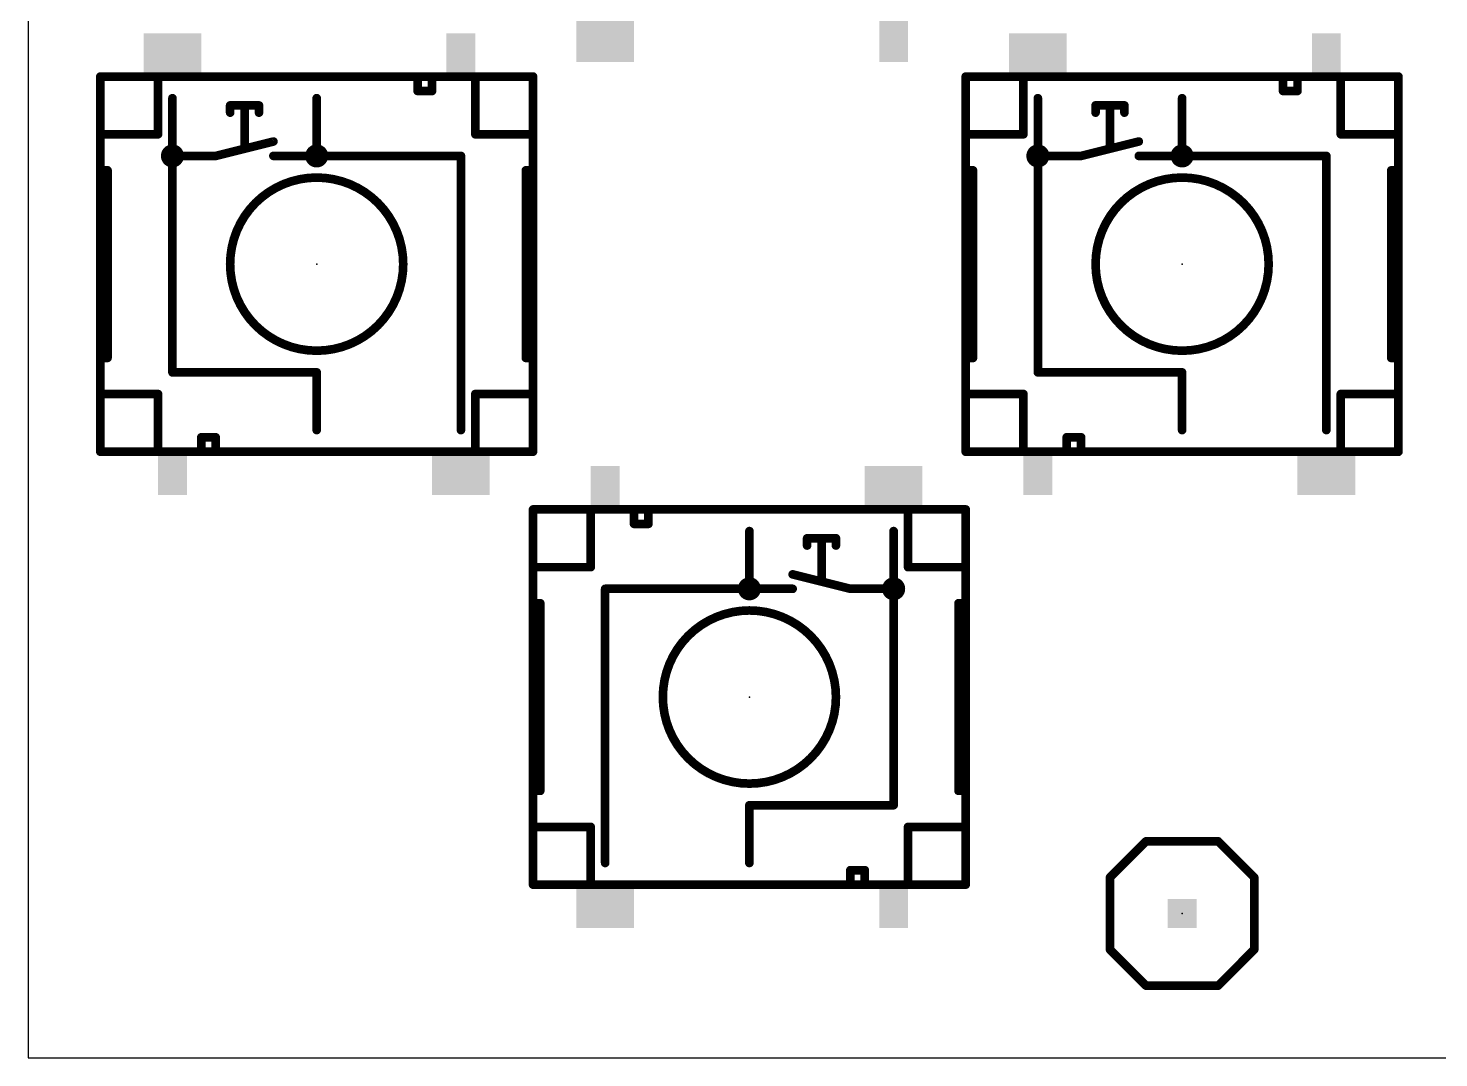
# Model space of a CAD drawing. Extents: x 0 to 73.3, y 0 to 45.7.
# Drawn here: x 0 to 24.84, y 0 to 18.12 of the extents above; entities that cross this region are included whole.
import ezdxf

# ---------------------------------------------------------------- set-up
doc = ezdxf.new("R2010")
doc.units = 0
for name, color, linetype in [('20', 7, 'CONTINUOUS'), ('21', 253, 'CONTINUOUS'), ('22', 253, 'CONTINUOUS'), ('23', 7, 'CONTINUOUS'), ('24', 7, 'CONTINUOUS'), ('51', 253, 'CONTINUOUS'), ('52', 253, 'CONTINUOUS')]:
    doc.layers.add(name, color=color, linetype=linetype)

# ---------------------------------------------------------------- blocks, each defined once
blk = doc.blocks.new('RECT')
blk.add_solid([(-0.5, -0.5), (0.5, -0.5), (-0.5, 0.5), (0.5, 0.5)])

msp = doc.modelspace()

# ---------------------------------------------------------------- linework, layer by layer
at = {"layer": '20'}
for p, q in [((0, 45.71), (0, 0)), ((0, 0), (73.33, 0))]:
    msp.add_line(p, q, dxfattribs=at)
at = {"layer": '21', "const_width": 0.1524}
for points in [[(8.89, 9.652), (8.89, 8.636)], [(9.398, 9.652), (8.89, 9.652)], [(11.938, 9.652), (10.922, 9.652)], [(13.462, 9.652), (14.478, 9.652)], [(16.002, 9.652), (16.51, 9.652)], [(16.51, 8.636), (16.51, 9.652)], [(9.906, 9.271), (9.906, 8.636)], [(15.494, 9.271), (15.494, 8.636)], [(8.89, 8.636), (9.906, 8.636)], [(8.89, 8.636), (8.89, 8.001)], [(15.494, 8.636), (16.51, 8.636)], [(16.51, 8.001), (16.51, 8.636)], [(8.89, 8.001), (9.017, 8.001)], [(8.89, 8.001), (8.89, 4.699)], [(9.017, 4.699), (9.017, 8.001)], [(16.51, 8.001), (16.383, 8.001)], [(16.383, 4.699), (16.383, 8.001)], [(16.51, 4.699), (16.51, 8.001)], [(9.017, 4.699), (8.89, 4.699)], [(8.89, 4.699), (8.89, 4.064)], [(16.383, 4.699), (16.51, 4.699)], [(16.51, 4.064), (16.51, 4.699)], [(8.89, 4.064), (9.906, 4.064)], [(8.89, 4.064), (8.89, 3.048)], [(9.906, 3.429), (9.906, 4.064)], [(16.51, 4.064), (15.494, 4.064)], [(15.494, 3.429), (15.494, 4.064)], [(16.51, 3.048), (16.51, 4.064)], [(19.685, 3.81), (19.05, 3.175)], [(19.685, 3.81), (20.955, 3.81)], [(20.955, 3.81), (21.59, 3.175)], [(19.05, 3.175), (19.05, 1.905)], [(21.59, 3.175), (21.59, 1.905)], [(9.398, 3.048), (8.89, 3.048)], [(10.922, 3.048), (11.938, 3.048)], [(13.462, 3.048), (14.478, 3.048)], [(16.002, 3.048), (16.51, 3.048)], [(19.05, 1.905), (19.685, 1.27)], [(21.59, 1.905), (20.955, 1.27)], [(20.955, 1.27), (19.685, 1.27)]]:
    msp.add_lwpolyline(points, dxfattribs=at)
at = {"layer": '21'}
for points, const_width in [([(8.9281, 9.652, 1), (8.8519, 9.652)], 0.0762), ([(8.89, 9.6901, 1), (8.89, 9.6139)], 0.0762), ([(9.398, 9.6139, 1), (9.398, 9.6901)], 0.0762), ([(10.922, 9.6901, 1), (10.922, 9.6139)], 0.0762), ([(11.938, 9.6139, 1), (11.938, 9.6901)], 0.0762), ([(13.462, 9.6901, 1), (13.462, 9.6139)], 0.0762), ([(14.478, 9.6139, 1), (14.478, 9.6901)], 0.0762), ([(16.002, 9.6901, 1), (16.002, 9.6139)], 0.0762), ([(16.5481, 9.652, 1), (16.4719, 9.652)], 0.0762), ([(16.51, 9.6139, 1), (16.51, 9.6901)], 0.0762), ([(9.9441, 9.271, 1), (9.8679, 9.271)], 0.0762), ([(15.5321, 9.271, 1), (15.4559, 9.271)], 0.0762), ([(8.89, 8.6741, 1), (8.89, 8.5979)], 0.0762), ([(8.9281, 8.636, 1), (8.8519, 8.636)], 0.0762), ([(9.906, 8.5979, 1), (9.906, 8.6741)], 0.0762), ([(15.494, 8.6741, 1), (15.494, 8.5979)], 0.0762), ([(16.5481, 8.636, 1), (16.4719, 8.636)], 0.0762), ([(16.51, 8.5979, 1), (16.51, 8.6741)], 0.0762), ([(8.8519, 8.636, 1), (8.9281, 8.636)], 0.0762), ([(9.8679, 8.636, 1), (9.9441, 8.636)], 0.0762), ([(15.4559, 8.636, 1), (15.5321, 8.636)], 0.0762), ([(16.4719, 8.636, 1), (16.5481, 8.636)], 0.0762), ([(8.89, 8.0391, 1), (8.89, 7.9629)], 0.0762), ([(8.9281, 8.001, 1), (8.8519, 8.001)], 0.0762), ([(8.8519, 8.001, 1), (8.9281, 8.001)], 0.0762), ([(9.0551, 8.001, 1), (8.9789, 8.001)], 0.0762), ([(9.017, 7.9629, 1), (9.017, 8.0391)], 0.0762), ([(12.7, 4.826, 1), (12.7, 7.874, 1), (12.7, 4.826)], 0.1524), ([(16.383, 8.0391, 1), (16.383, 7.9629)], 0.0762), ([(16.4211, 8.001, 1), (16.3449, 8.001)], 0.0762), ([(16.5481, 8.001, 1), (16.4719, 8.001)], 0.0762), ([(16.4719, 8.001, 1), (16.5481, 8.001)], 0.0762), ([(16.51, 7.9629, 1), (16.51, 8.0391)], 0.0762), ([(8.89, 4.7371, 1), (8.89, 4.6609)], 0.0762), ([(8.9281, 4.699, 1), (8.8519, 4.699)], 0.0762), ([(8.8519, 4.699, 1), (8.9281, 4.699)], 0.0762), ([(8.9789, 4.699, 1), (9.0551, 4.699)], 0.0762), ([(9.017, 4.6609, 1), (9.017, 4.7371)], 0.0762), ([(16.383, 4.7371, 1), (16.383, 4.6609)], 0.0762), ([(16.3449, 4.699, 1), (16.4211, 4.699)], 0.0762), ([(16.5481, 4.699, 1), (16.4719, 4.699)], 0.0762), ([(16.4719, 4.699, 1), (16.5481, 4.699)], 0.0762), ([(16.51, 4.6609, 1), (16.51, 4.7371)], 0.0762), ([(8.89, 4.1021, 1), (8.89, 4.0259)], 0.0762), ([(8.9281, 4.064, 1), (8.8519, 4.064)], 0.0762), ([(8.8519, 4.064, 1), (8.9281, 4.064)], 0.0762), ([(9.9441, 4.064, 1), (9.8679, 4.064)], 0.0762), ([(9.906, 4.0259, 1), (9.906, 4.1021)], 0.0762), ([(15.494, 4.1021, 1), (15.494, 4.0259)], 0.0762), ([(15.5321, 4.064, 1), (15.4559, 4.064)], 0.0762), ([(16.5481, 4.064, 1), (16.4719, 4.064)], 0.0762), ([(16.4719, 4.064, 1), (16.5481, 4.064)], 0.0762), ([(16.51, 4.0259, 1), (16.51, 4.1021)], 0.0762), ([(19.685, 3.8481, 1), (19.685, 3.7719)], 0.0762), ([(19.7119, 3.7831, 1), (19.6581, 3.8369)], 0.0762), ([(20.9819, 3.8369, 1), (20.9281, 3.7831)], 0.0762), ([(20.955, 3.7719, 1), (20.955, 3.8481)], 0.0762), ([(9.8679, 3.429, 1), (9.9441, 3.429)], 0.0762), ([(15.4559, 3.429, 1), (15.5321, 3.429)], 0.0762), ([(19.0881, 3.175, 1), (19.0119, 3.175)], 0.0762), ([(19.0231, 3.2019, 1), (19.0769, 3.1481)], 0.0762), ([(21.6281, 3.175, 1), (21.5519, 3.175)], 0.0762), ([(21.5631, 3.1481, 1), (21.6169, 3.2019)], 0.0762), ([(8.89, 3.0861, 1), (8.89, 3.0099)], 0.0762), ([(8.8519, 3.048, 1), (8.9281, 3.048)], 0.0762), ([(9.398, 3.0099, 1), (9.398, 3.0861)], 0.0762), ([(10.922, 3.0861, 1), (10.922, 3.0099)], 0.0762), ([(11.938, 3.0099, 1), (11.938, 3.0861)], 0.0762), ([(13.462, 3.0861, 1), (13.462, 3.0099)], 0.0762), ([(14.478, 3.0099, 1), (14.478, 3.0861)], 0.0762), ([(16.002, 3.0861, 1), (16.002, 3.0099)], 0.0762), ([(16.4719, 3.048, 1), (16.5481, 3.048)], 0.0762), ([(16.51, 3.0099, 1), (16.51, 3.0861)], 0.0762), ([(19.0119, 1.905, 1), (19.0881, 1.905)], 0.0762), ([(19.0769, 1.9319, 1), (19.0231, 1.8781)], 0.0762), ([(21.5519, 1.905, 1), (21.6281, 1.905)], 0.0762), ([(21.6169, 1.8781, 1), (21.5631, 1.9319)], 0.0762), ([(19.685, 1.3081, 1), (19.685, 1.2319)], 0.0762), ([(19.6581, 1.2431, 1), (19.7119, 1.2969)], 0.0762), ([(20.9281, 1.2969, 1), (20.9819, 1.2431)], 0.0762), ([(20.955, 1.2319, 1), (20.955, 1.3081)], 0.0762)]:
    msp.add_lwpolyline(points, format="xyb", dxfattribs=dict(at, const_width=const_width))
at = {"layer": '22', "const_width": 0.1524}
for points in [[(1.27, 16.256), (1.27, 17.272)], [(1.778, 17.272), (1.27, 17.272)], [(4.318, 17.272), (3.302, 17.272)], [(5.842, 17.272), (6.858, 17.272)], [(8.382, 17.272), (8.89, 17.272)], [(8.89, 17.272), (8.89, 16.256)], [(16.51, 16.256), (16.51, 17.272)], [(17.018, 17.272), (16.51, 17.272)], [(19.558, 17.272), (18.542, 17.272)], [(21.082, 17.272), (22.098, 17.272)], [(23.622, 17.272), (24.13, 17.272)], [(24.13, 17.272), (24.13, 16.256)], [(2.286, 16.891), (2.286, 16.256)], [(7.874, 16.891), (7.874, 16.256)], [(17.526, 16.891), (17.526, 16.256)], [(23.114, 16.891), (23.114, 16.256)], [(2.286, 16.256), (1.27, 16.256)], [(1.27, 15.621), (1.27, 16.256)], [(8.89, 16.256), (7.874, 16.256)], [(8.89, 16.256), (8.89, 15.621)], [(17.526, 16.256), (16.51, 16.256)], [(16.51, 15.621), (16.51, 16.256)], [(24.13, 16.256), (23.114, 16.256)], [(24.13, 16.256), (24.13, 15.621)], [(1.27, 15.621), (1.397, 15.621)], [(1.27, 12.319), (1.27, 15.621)], [(1.397, 12.319), (1.397, 15.621)], [(8.89, 15.621), (8.763, 15.621)], [(8.763, 12.319), (8.763, 15.621)], [(8.89, 15.621), (8.89, 12.319)], [(16.51, 15.621), (16.637, 15.621)], [(16.51, 12.319), (16.51, 15.621)], [(16.637, 12.319), (16.637, 15.621)], [(24.13, 15.621), (24.003, 15.621)], [(24.003, 12.319), (24.003, 15.621)], [(24.13, 15.621), (24.13, 12.319)], [(1.27, 11.684), (1.27, 12.319)], [(1.397, 12.319), (1.27, 12.319)], [(8.763, 12.319), (8.89, 12.319)], [(8.89, 12.319), (8.89, 11.684)], [(16.51, 11.684), (16.51, 12.319)], [(16.637, 12.319), (16.51, 12.319)], [(24.003, 12.319), (24.13, 12.319)], [(24.13, 12.319), (24.13, 11.684)], [(1.27, 10.668), (1.27, 11.684)], [(1.27, 11.684), (2.286, 11.684)], [(2.286, 11.049), (2.286, 11.684)], [(8.89, 11.684), (7.874, 11.684)], [(7.874, 11.049), (7.874, 11.684)], [(8.89, 11.684), (8.89, 10.668)], [(16.51, 10.668), (16.51, 11.684)], [(16.51, 11.684), (17.526, 11.684)], [(17.526, 11.049), (17.526, 11.684)], [(24.13, 11.684), (23.114, 11.684)], [(23.114, 11.049), (23.114, 11.684)], [(24.13, 11.684), (24.13, 10.668)], [(1.778, 10.668), (1.27, 10.668)], [(4.318, 10.668), (3.302, 10.668)], [(6.858, 10.668), (5.842, 10.668)], [(8.382, 10.668), (8.89, 10.668)], [(17.018, 10.668), (16.51, 10.668)], [(19.558, 10.668), (18.542, 10.668)], [(22.098, 10.668), (21.082, 10.668)], [(23.622, 10.668), (24.13, 10.668)]]:
    msp.add_lwpolyline(points, dxfattribs=at)
at = {"layer": '22'}
for points, const_width in [([(1.3081, 17.272, 1), (1.2319, 17.272)], 0.0762), ([(1.27, 17.3101, 1), (1.27, 17.2339)], 0.0762), ([(1.778, 17.2339, 1), (1.778, 17.3101)], 0.0762), ([(3.302, 17.3101, 1), (3.302, 17.2339)], 0.0762), ([(4.318, 17.2339, 1), (4.318, 17.3101)], 0.0762), ([(5.842, 17.3101, 1), (5.842, 17.2339)], 0.0762), ([(6.858, 17.2339, 1), (6.858, 17.3101)], 0.0762), ([(8.382, 17.3101, 1), (8.382, 17.2339)], 0.0762), ([(8.9281, 17.272, 1), (8.8519, 17.272)], 0.0762), ([(8.89, 17.2339, 1), (8.89, 17.3101)], 0.0762), ([(16.5481, 17.272, 1), (16.4719, 17.272)], 0.0762), ([(16.51, 17.3101, 1), (16.51, 17.2339)], 0.0762), ([(17.018, 17.2339, 1), (17.018, 17.3101)], 0.0762), ([(18.542, 17.3101, 1), (18.542, 17.2339)], 0.0762), ([(19.558, 17.2339, 1), (19.558, 17.3101)], 0.0762), ([(21.082, 17.3101, 1), (21.082, 17.2339)], 0.0762), ([(22.098, 17.2339, 1), (22.098, 17.3101)], 0.0762), ([(23.622, 17.3101, 1), (23.622, 17.2339)], 0.0762), ([(24.1681, 17.272, 1), (24.0919, 17.272)], 0.0762), ([(24.13, 17.2339, 1), (24.13, 17.3101)], 0.0762), ([(2.3241, 16.891, 1), (2.2479, 16.891)], 0.0762), ([(7.9121, 16.891, 1), (7.8359, 16.891)], 0.0762), ([(17.5641, 16.891, 1), (17.4879, 16.891)], 0.0762), ([(23.1521, 16.891, 1), (23.0759, 16.891)], 0.0762), ([(1.27, 16.2941, 1), (1.27, 16.2179)], 0.0762), ([(1.3081, 16.256, 1), (1.2319, 16.256)], 0.0762), ([(1.2319, 16.256, 1), (1.3081, 16.256)], 0.0762), ([(2.2479, 16.256, 1), (2.3241, 16.256)], 0.0762), ([(2.286, 16.2179, 1), (2.286, 16.2941)], 0.0762), ([(7.874, 16.2941, 1), (7.874, 16.2179)], 0.0762), ([(7.8359, 16.256, 1), (7.9121, 16.256)], 0.0762), ([(8.9281, 16.256, 1), (8.8519, 16.256)], 0.0762), ([(8.8519, 16.256, 1), (8.9281, 16.256)], 0.0762), ([(8.89, 16.2179, 1), (8.89, 16.2941)], 0.0762), ([(16.51, 16.2941, 1), (16.51, 16.2179)], 0.0762), ([(16.5481, 16.256, 1), (16.4719, 16.256)], 0.0762), ([(16.4719, 16.256, 1), (16.5481, 16.256)], 0.0762), ([(17.4879, 16.256, 1), (17.5641, 16.256)], 0.0762), ([(17.526, 16.2179, 1), (17.526, 16.2941)], 0.0762), ([(23.114, 16.2941, 1), (23.114, 16.2179)], 0.0762), ([(23.0759, 16.256, 1), (23.1521, 16.256)], 0.0762), ([(24.1681, 16.256, 1), (24.0919, 16.256)], 0.0762), ([(24.0919, 16.256, 1), (24.1681, 16.256)], 0.0762), ([(24.13, 16.2179, 1), (24.13, 16.2941)], 0.0762), ([(1.27, 15.6591, 1), (1.27, 15.5829)], 0.0762), ([(1.3081, 15.621, 1), (1.2319, 15.621)], 0.0762), ([(1.2319, 15.621, 1), (1.3081, 15.621)], 0.0762), ([(1.4351, 15.621, 1), (1.3589, 15.621)], 0.0762), ([(1.397, 15.5829, 1), (1.397, 15.6591)], 0.0762), ([(8.763, 15.6591, 1), (8.763, 15.5829)], 0.0762), ([(8.8011, 15.621, 1), (8.7249, 15.621)], 0.0762), ([(8.9281, 15.621, 1), (8.8519, 15.621)], 0.0762), ([(8.8519, 15.621, 1), (8.9281, 15.621)], 0.0762), ([(8.89, 15.5829, 1), (8.89, 15.6591)], 0.0762), ([(16.51, 15.6591, 1), (16.51, 15.5829)], 0.0762), ([(16.5481, 15.621, 1), (16.4719, 15.621)], 0.0762), ([(16.4719, 15.621, 1), (16.5481, 15.621)], 0.0762), ([(16.6751, 15.621, 1), (16.5989, 15.621)], 0.0762), ([(16.637, 15.5829, 1), (16.637, 15.6591)], 0.0762), ([(24.003, 15.6591, 1), (24.003, 15.5829)], 0.0762), ([(24.0411, 15.621, 1), (23.9649, 15.621)], 0.0762), ([(24.1681, 15.621, 1), (24.0919, 15.621)], 0.0762), ([(24.0919, 15.621, 1), (24.1681, 15.621)], 0.0762), ([(24.13, 15.5829, 1), (24.13, 15.6591)], 0.0762), ([(5.08, 12.446, 1), (5.08, 15.494, 1), (5.08, 12.446)], 0.1524), ([(20.32, 12.446, 1), (20.32, 15.494, 1), (20.32, 12.446)], 0.1524), ([(1.3081, 12.319, 1), (1.2319, 12.319)], 0.0762), ([(1.27, 12.3571, 1), (1.27, 12.2809)], 0.0762), ([(1.2319, 12.319, 1), (1.3081, 12.319)], 0.0762), ([(1.3589, 12.319, 1), (1.4351, 12.319)], 0.0762), ([(1.397, 12.2809, 1), (1.397, 12.3571)], 0.0762), ([(8.763, 12.3571, 1), (8.763, 12.2809)], 0.0762), ([(8.7249, 12.319, 1), (8.8011, 12.319)], 0.0762), ([(8.9281, 12.319, 1), (8.8519, 12.319)], 0.0762), ([(8.8519, 12.319, 1), (8.9281, 12.319)], 0.0762), ([(8.89, 12.2809, 1), (8.89, 12.3571)], 0.0762), ([(16.5481, 12.319, 1), (16.4719, 12.319)], 0.0762), ([(16.51, 12.3571, 1), (16.51, 12.2809)], 0.0762), ([(16.4719, 12.319, 1), (16.5481, 12.319)], 0.0762), ([(16.5989, 12.319, 1), (16.6751, 12.319)], 0.0762), ([(16.637, 12.2809, 1), (16.637, 12.3571)], 0.0762), ([(24.003, 12.3571, 1), (24.003, 12.2809)], 0.0762), ([(23.9649, 12.319, 1), (24.0411, 12.319)], 0.0762), ([(24.1681, 12.319, 1), (24.0919, 12.319)], 0.0762), ([(24.0919, 12.319, 1), (24.1681, 12.319)], 0.0762), ([(24.13, 12.2809, 1), (24.13, 12.3571)], 0.0762), ([(1.3081, 11.684, 1), (1.2319, 11.684)], 0.0762), ([(1.27, 11.7221, 1), (1.27, 11.6459)], 0.0762), ([(1.2319, 11.684, 1), (1.3081, 11.684)], 0.0762), ([(2.3241, 11.684, 1), (2.2479, 11.684)], 0.0762), ([(2.286, 11.6459, 1), (2.286, 11.7221)], 0.0762), ([(7.874, 11.7221, 1), (7.874, 11.6459)], 0.0762), ([(7.9121, 11.684, 1), (7.8359, 11.684)], 0.0762), ([(8.9281, 11.684, 1), (8.8519, 11.684)], 0.0762), ([(8.8519, 11.684, 1), (8.9281, 11.684)], 0.0762), ([(8.89, 11.6459, 1), (8.89, 11.7221)], 0.0762), ([(16.5481, 11.684, 1), (16.4719, 11.684)], 0.0762), ([(16.51, 11.7221, 1), (16.51, 11.6459)], 0.0762), ([(16.4719, 11.684, 1), (16.5481, 11.684)], 0.0762), ([(17.5641, 11.684, 1), (17.4879, 11.684)], 0.0762), ([(17.526, 11.6459, 1), (17.526, 11.7221)], 0.0762), ([(23.114, 11.7221, 1), (23.114, 11.6459)], 0.0762), ([(23.1521, 11.684, 1), (23.0759, 11.684)], 0.0762), ([(24.1681, 11.684, 1), (24.0919, 11.684)], 0.0762), ([(24.0919, 11.684, 1), (24.1681, 11.684)], 0.0762), ([(24.13, 11.6459, 1), (24.13, 11.7221)], 0.0762), ([(2.2479, 11.049, 1), (2.3241, 11.049)], 0.0762), ([(7.8359, 11.049, 1), (7.9121, 11.049)], 0.0762), ([(17.4879, 11.049, 1), (17.5641, 11.049)], 0.0762), ([(23.0759, 11.049, 1), (23.1521, 11.049)], 0.0762), ([(1.27, 10.7061, 1), (1.27, 10.6299)], 0.0762), ([(1.2319, 10.668, 1), (1.3081, 10.668)], 0.0762), ([(1.778, 10.6299, 1), (1.778, 10.7061)], 0.0762), ([(3.302, 10.7061, 1), (3.302, 10.6299)], 0.0762), ([(4.318, 10.6299, 1), (4.318, 10.7061)], 0.0762), ([(5.842, 10.7061, 1), (5.842, 10.6299)], 0.0762), ([(6.858, 10.6299, 1), (6.858, 10.7061)], 0.0762), ([(8.382, 10.7061, 1), (8.382, 10.6299)], 0.0762), ([(8.8519, 10.668, 1), (8.9281, 10.668)], 0.0762), ([(8.89, 10.6299, 1), (8.89, 10.7061)], 0.0762), ([(16.51, 10.7061, 1), (16.51, 10.6299)], 0.0762), ([(16.4719, 10.668, 1), (16.5481, 10.668)], 0.0762), ([(17.018, 10.6299, 1), (17.018, 10.7061)], 0.0762), ([(18.542, 10.7061, 1), (18.542, 10.6299)], 0.0762), ([(19.558, 10.6299, 1), (19.558, 10.7061)], 0.0762), ([(21.082, 10.7061, 1), (21.082, 10.6299)], 0.0762), ([(22.098, 10.6299, 1), (22.098, 10.7061)], 0.0762), ([(23.622, 10.7061, 1), (23.622, 10.6299)], 0.0762), ([(24.0919, 10.668, 1), (24.1681, 10.668)], 0.0762), ([(24.13, 10.6299, 1), (24.13, 10.7061)], 0.0762)]:
    msp.add_lwpolyline(points, format="xyb", dxfattribs=dict(at, const_width=const_width))
at = {"layer": '23'}
for p in [(12.7, 6.35), (20.32, 2.54)]:
    msp.add_point(p, dxfattribs=at)
at = {"layer": '24'}
for p in [(5.08, 13.97), (20.32, 13.97)]:
    msp.add_point(p, dxfattribs=at)
at = {"layer": '51', "const_width": 0.1524}
for points in [[(9.398, 9.652), (9.906, 9.652)], [(9.906, 9.271), (9.906, 9.652)], [(9.906, 9.652), (10.668, 9.652)], [(10.668, 9.398), (10.668, 9.652)], [(10.668, 9.652), (10.922, 9.652)], [(10.922, 9.652), (10.922, 9.398)], [(11.938, 9.652), (13.462, 9.652)], [(14.478, 9.652), (15.494, 9.652)], [(15.494, 9.271), (15.494, 9.652)], [(15.494, 9.652), (16.002, 9.652)], [(10.922, 9.398), (10.668, 9.398)], [(12.7, 9.271), (12.7, 8.255)], [(13.716, 9.144), (13.97, 9.144)], [(13.716, 9.144), (13.716, 9.017)], [(13.97, 8.382), (13.97, 9.144)], [(13.97, 9.144), (14.224, 9.144)], [(14.224, 9.144), (14.224, 9.017)], [(15.24, 9.271), (15.24, 8.255)], [(13.97, 8.382), (13.462, 8.509)], [(14.478, 8.255), (13.97, 8.382)], [(12.7, 8.255), (10.16, 8.255)], [(10.16, 3.429), (10.16, 8.255)], [(12.7, 8.255), (13.462, 8.255)], [(15.24, 8.255), (14.478, 8.255)], [(15.24, 8.255), (15.24, 4.445)], [(15.24, 4.445), (12.7, 4.445)], [(12.7, 3.429), (12.7, 4.445)], [(9.906, 3.429), (9.906, 3.048)], [(15.494, 3.048), (15.494, 3.429)], [(14.478, 3.048), (14.478, 3.302)], [(14.478, 3.302), (14.732, 3.302)], [(14.732, 3.302), (14.732, 3.048)], [(9.398, 3.048), (9.906, 3.048)], [(9.906, 3.048), (10.922, 3.048)], [(11.938, 3.048), (13.462, 3.048)], [(14.478, 3.048), (14.732, 3.048)], [(14.732, 3.048), (15.494, 3.048)], [(15.494, 3.048), (16.002, 3.048)]]:
    msp.add_lwpolyline(points, dxfattribs=at)
at = {"layer": '51'}
for points, const_width in [([(9.398, 9.6901, 1), (9.398, 9.6139)], 0.0762), ([(9.9441, 9.652, 1), (9.8679, 9.652)], 0.0762), ([(9.906, 9.6901, 1), (9.906, 9.6139)], 0.0762), ([(9.906, 9.6139, 1), (9.906, 9.6901)], 0.0762), ([(10.7061, 9.652, 1), (10.6299, 9.652)], 0.0762), ([(10.668, 9.6901, 1), (10.668, 9.6139)], 0.0762), ([(10.668, 9.6139, 1), (10.668, 9.6901)], 0.0762), ([(10.9601, 9.652, 1), (10.8839, 9.652)], 0.0762), ([(10.922, 9.6139, 1), (10.922, 9.6901)], 0.0762), ([(11.938, 9.6901, 1), (11.938, 9.6139)], 0.0762), ([(13.462, 9.6139, 1), (13.462, 9.6901)], 0.0762), ([(14.478, 9.6901, 1), (14.478, 9.6139)], 0.0762), ([(15.5321, 9.652, 1), (15.4559, 9.652)], 0.0762), ([(15.494, 9.6901, 1), (15.494, 9.6139)], 0.0762), ([(15.494, 9.6139, 1), (15.494, 9.6901)], 0.0762), ([(16.002, 9.6139, 1), (16.002, 9.6901)], 0.0762), ([(10.668, 9.4361, 1), (10.668, 9.3599)], 0.0762), ([(10.922, 9.3599, 1), (10.922, 9.4361)], 0.0762), ([(9.8679, 9.271, 1), (9.9441, 9.271)], 0.0762), ([(10.6299, 9.398, 1), (10.7061, 9.398)], 0.0762), ([(10.8839, 9.398, 1), (10.9601, 9.398)], 0.0762), ([(12.7381, 9.271, 1), (12.6619, 9.271)], 0.0762), ([(13.716, 9.1821, 1), (13.716, 9.1059)], 0.0762), ([(13.7541, 9.144, 1), (13.6779, 9.144)], 0.0762), ([(14.0081, 9.144, 1), (13.9319, 9.144)], 0.0762), ([(13.97, 9.1821, 1), (13.97, 9.1059)], 0.0762), ([(13.97, 9.1059, 1), (13.97, 9.1821)], 0.0762), ([(14.2621, 9.144, 1), (14.1859, 9.144)], 0.0762), ([(14.224, 9.1059, 1), (14.224, 9.1821)], 0.0762), ([(15.2781, 9.271, 1), (15.2019, 9.271)], 0.0762), ([(15.4559, 9.271, 1), (15.5321, 9.271)], 0.0762), ([(13.6779, 9.017, 1), (13.7541, 9.017)], 0.0762), ([(14.1859, 9.017, 1), (14.2621, 9.017)], 0.0762), ([(12.7, 8.128, 1), (12.7, 8.382, 1), (12.7, 8.128)], 0.1524), ([(13.4712, 8.546, 1), (13.4528, 8.472)], 0.0762), ([(13.9792, 8.419, 1), (13.9608, 8.345)], 0.0762), ([(13.9608, 8.345, 1), (13.9792, 8.419)], 0.0762), ([(15.24, 8.128, 1), (15.24, 8.382, 1), (15.24, 8.128)], 0.1524), ([(10.16, 8.2931, 1), (10.16, 8.2169)], 0.0762), ([(10.1981, 8.255, 1), (10.1219, 8.255)], 0.0762), ([(12.7, 8.2931, 1), (12.7, 8.2169)], 0.0762), ([(12.6619, 8.255, 1), (12.7381, 8.255)], 0.0762), ([(12.7, 8.2169, 1), (12.7, 8.2931)], 0.0762), ([(13.462, 8.2169, 1), (13.462, 8.2931)], 0.0762), ([(13.9319, 8.382, 1), (14.0081, 8.382)], 0.0762), ([(14.478, 8.2931, 1), (14.478, 8.2169)], 0.0762), ([(14.4688, 8.218, 1), (14.4872, 8.292)], 0.0762), ([(15.2781, 8.255, 1), (15.2019, 8.255)], 0.0762), ([(15.2019, 8.255, 1), (15.2781, 8.255)], 0.0762), ([(15.24, 8.2169, 1), (15.24, 8.2931)], 0.0762), ([(12.7, 4.4831, 1), (12.7, 4.4069)], 0.0762), ([(12.7381, 4.445, 1), (12.6619, 4.445)], 0.0762), ([(15.2019, 4.445, 1), (15.2781, 4.445)], 0.0762), ([(15.24, 4.4069, 1), (15.24, 4.4831)], 0.0762), ([(9.9441, 3.429, 1), (9.8679, 3.429)], 0.0762), ([(15.5321, 3.429, 1), (15.4559, 3.429)], 0.0762), ([(10.1219, 3.429, 1), (10.1981, 3.429)], 0.0762), ([(12.6619, 3.429, 1), (12.7381, 3.429)], 0.0762), ([(14.5161, 3.302, 1), (14.4399, 3.302)], 0.0762), ([(14.478, 3.3401, 1), (14.478, 3.2639)], 0.0762), ([(14.7701, 3.302, 1), (14.6939, 3.302)], 0.0762), ([(14.732, 3.2639, 1), (14.732, 3.3401)], 0.0762), ([(9.398, 3.0861, 1), (9.398, 3.0099)], 0.0762), ([(9.906, 3.0861, 1), (9.906, 3.0099)], 0.0762), ([(9.8679, 3.048, 1), (9.9441, 3.048)], 0.0762), ([(9.906, 3.0099, 1), (9.906, 3.0861)], 0.0762), ([(10.922, 3.0099, 1), (10.922, 3.0861)], 0.0762), ([(11.938, 3.0861, 1), (11.938, 3.0099)], 0.0762), ([(13.462, 3.0099, 1), (13.462, 3.0861)], 0.0762), ([(14.478, 3.0861, 1), (14.478, 3.0099)], 0.0762), ([(14.4399, 3.048, 1), (14.5161, 3.048)], 0.0762), ([(14.732, 3.0861, 1), (14.732, 3.0099)], 0.0762), ([(14.6939, 3.048, 1), (14.7701, 3.048)], 0.0762), ([(14.732, 3.0099, 1), (14.732, 3.0861)], 0.0762), ([(15.494, 3.0861, 1), (15.494, 3.0099)], 0.0762), ([(15.4559, 3.048, 1), (15.5321, 3.048)], 0.0762), ([(15.494, 3.0099, 1), (15.494, 3.0861)], 0.0762), ([(16.002, 3.0099, 1), (16.002, 3.0861)], 0.0762)]:
    msp.add_lwpolyline(points, format="xyb", dxfattribs=dict(at, const_width=const_width))
at = {"layer": '52', "const_width": 0.1524}
for points in [[(2.286, 17.272), (1.778, 17.272)], [(3.302, 17.272), (2.286, 17.272)], [(2.286, 16.891), (2.286, 17.272)], [(5.842, 17.272), (4.318, 17.272)], [(6.858, 17.272), (6.858, 17.018)], [(7.112, 17.272), (6.858, 17.272)], [(7.874, 17.272), (7.112, 17.272)], [(7.112, 17.018), (7.112, 17.272)], [(8.382, 17.272), (7.874, 17.272)], [(7.874, 16.891), (7.874, 17.272)], [(17.526, 17.272), (17.018, 17.272)], [(18.542, 17.272), (17.526, 17.272)], [(17.526, 16.891), (17.526, 17.272)], [(21.082, 17.272), (19.558, 17.272)], [(22.098, 17.272), (22.098, 17.018)], [(22.352, 17.272), (22.098, 17.272)], [(23.114, 17.272), (22.352, 17.272)], [(22.352, 17.018), (22.352, 17.272)], [(23.622, 17.272), (23.114, 17.272)], [(23.114, 16.891), (23.114, 17.272)], [(2.54, 16.891), (2.54, 15.875)], [(5.08, 16.891), (5.08, 15.875)], [(6.858, 17.018), (7.112, 17.018)], [(17.78, 16.891), (17.78, 15.875)], [(20.32, 16.891), (20.32, 15.875)], [(22.098, 17.018), (22.352, 17.018)], [(3.556, 16.764), (3.556, 16.637)], [(3.81, 16.764), (3.556, 16.764)], [(4.064, 16.764), (3.81, 16.764)], [(3.81, 16.002), (3.81, 16.764)], [(4.064, 16.764), (4.064, 16.637)], [(18.796, 16.764), (18.796, 16.637)], [(19.05, 16.764), (18.796, 16.764)], [(19.304, 16.764), (19.05, 16.764)], [(19.05, 16.002), (19.05, 16.764)], [(19.304, 16.764), (19.304, 16.637)], [(3.81, 16.002), (4.318, 16.129)], [(19.05, 16.002), (19.558, 16.129)], [(2.54, 15.875), (3.302, 15.875)], [(2.54, 15.875), (2.54, 12.065)], [(3.302, 15.875), (3.81, 16.002)], [(5.08, 15.875), (4.318, 15.875)], [(5.08, 15.875), (7.62, 15.875)], [(7.62, 11.049), (7.62, 15.875)], [(17.78, 15.875), (18.542, 15.875)], [(17.78, 15.875), (17.78, 12.065)], [(18.542, 15.875), (19.05, 16.002)], [(20.32, 15.875), (19.558, 15.875)], [(20.32, 15.875), (22.86, 15.875)], [(22.86, 11.049), (22.86, 15.875)], [(2.54, 12.065), (5.08, 12.065)], [(5.08, 11.049), (5.08, 12.065)], [(17.78, 12.065), (20.32, 12.065)], [(20.32, 11.049), (20.32, 12.065)], [(2.286, 10.668), (2.286, 11.049)], [(3.302, 10.922), (3.048, 10.922)], [(3.048, 10.922), (3.048, 10.668)], [(3.302, 10.668), (3.302, 10.922)], [(7.874, 11.049), (7.874, 10.668)], [(17.526, 10.668), (17.526, 11.049)], [(18.542, 10.922), (18.288, 10.922)], [(18.288, 10.922), (18.288, 10.668)], [(18.542, 10.668), (18.542, 10.922)], [(23.114, 11.049), (23.114, 10.668)], [(2.286, 10.668), (1.778, 10.668)], [(3.048, 10.668), (2.286, 10.668)], [(3.302, 10.668), (3.048, 10.668)], [(5.842, 10.668), (4.318, 10.668)], [(7.874, 10.668), (6.858, 10.668)], [(8.382, 10.668), (7.874, 10.668)], [(17.526, 10.668), (17.018, 10.668)], [(18.288, 10.668), (17.526, 10.668)], [(18.542, 10.668), (18.288, 10.668)], [(21.082, 10.668), (19.558, 10.668)], [(23.114, 10.668), (22.098, 10.668)], [(23.622, 10.668), (23.114, 10.668)]]:
    msp.add_lwpolyline(points, dxfattribs=at)
at = {"layer": '52'}
for points, const_width in [([(1.778, 17.3101, 1), (1.778, 17.2339)], 0.0762), ([(2.286, 17.3101, 1), (2.286, 17.2339)], 0.0762), ([(2.3241, 17.272, 1), (2.2479, 17.272)], 0.0762), ([(2.286, 17.2339, 1), (2.286, 17.3101)], 0.0762), ([(3.302, 17.2339, 1), (3.302, 17.3101)], 0.0762), ([(4.318, 17.3101, 1), (4.318, 17.2339)], 0.0762), ([(5.842, 17.2339, 1), (5.842, 17.3101)], 0.0762), ([(6.8961, 17.272, 1), (6.8199, 17.272)], 0.0762), ([(6.858, 17.3101, 1), (6.858, 17.2339)], 0.0762), ([(7.112, 17.3101, 1), (7.112, 17.2339)], 0.0762), ([(7.1501, 17.272, 1), (7.0739, 17.272)], 0.0762), ([(7.112, 17.2339, 1), (7.112, 17.3101)], 0.0762), ([(7.874, 17.3101, 1), (7.874, 17.2339)], 0.0762), ([(7.9121, 17.272, 1), (7.8359, 17.272)], 0.0762), ([(7.874, 17.2339, 1), (7.874, 17.3101)], 0.0762), ([(8.382, 17.2339, 1), (8.382, 17.3101)], 0.0762), ([(17.018, 17.3101, 1), (17.018, 17.2339)], 0.0762), ([(17.526, 17.3101, 1), (17.526, 17.2339)], 0.0762), ([(17.5641, 17.272, 1), (17.4879, 17.272)], 0.0762), ([(17.526, 17.2339, 1), (17.526, 17.3101)], 0.0762), ([(18.542, 17.2339, 1), (18.542, 17.3101)], 0.0762), ([(19.558, 17.3101, 1), (19.558, 17.2339)], 0.0762), ([(21.082, 17.2339, 1), (21.082, 17.3101)], 0.0762), ([(22.1361, 17.272, 1), (22.0599, 17.272)], 0.0762), ([(22.098, 17.3101, 1), (22.098, 17.2339)], 0.0762), ([(22.352, 17.3101, 1), (22.352, 17.2339)], 0.0762), ([(22.3901, 17.272, 1), (22.3139, 17.272)], 0.0762), ([(22.352, 17.2339, 1), (22.352, 17.3101)], 0.0762), ([(23.114, 17.3101, 1), (23.114, 17.2339)], 0.0762), ([(23.1521, 17.272, 1), (23.0759, 17.272)], 0.0762), ([(23.114, 17.2339, 1), (23.114, 17.3101)], 0.0762), ([(23.622, 17.2339, 1), (23.622, 17.3101)], 0.0762), ([(2.2479, 16.891, 1), (2.3241, 16.891)], 0.0762), ([(2.5781, 16.891, 1), (2.5019, 16.891)], 0.0762), ([(5.1181, 16.891, 1), (5.0419, 16.891)], 0.0762), ([(6.858, 17.0561, 1), (6.858, 16.9799)], 0.0762), ([(6.8199, 17.018, 1), (6.8961, 17.018)], 0.0762), ([(7.0739, 17.018, 1), (7.1501, 17.018)], 0.0762), ([(7.112, 16.9799, 1), (7.112, 17.0561)], 0.0762), ([(7.8359, 16.891, 1), (7.9121, 16.891)], 0.0762), ([(17.4879, 16.891, 1), (17.5641, 16.891)], 0.0762), ([(17.8181, 16.891, 1), (17.7419, 16.891)], 0.0762), ([(20.3581, 16.891, 1), (20.2819, 16.891)], 0.0762), ([(22.098, 17.0561, 1), (22.098, 16.9799)], 0.0762), ([(22.0599, 17.018, 1), (22.1361, 17.018)], 0.0762), ([(22.3139, 17.018, 1), (22.3901, 17.018)], 0.0762), ([(22.352, 16.9799, 1), (22.352, 17.0561)], 0.0762), ([(23.0759, 16.891, 1), (23.1521, 16.891)], 0.0762), ([(3.5941, 16.764, 1), (3.5179, 16.764)], 0.0762), ([(3.556, 16.8021, 1), (3.556, 16.7259)], 0.0762), ([(3.5179, 16.637, 1), (3.5941, 16.637)], 0.0762), ([(3.81, 16.8021, 1), (3.81, 16.7259)], 0.0762), ([(3.8481, 16.764, 1), (3.7719, 16.764)], 0.0762), ([(3.81, 16.7259, 1), (3.81, 16.8021)], 0.0762), ([(4.1021, 16.764, 1), (4.0259, 16.764)], 0.0762), ([(4.0259, 16.637, 1), (4.1021, 16.637)], 0.0762), ([(4.064, 16.7259, 1), (4.064, 16.8021)], 0.0762), ([(18.8341, 16.764, 1), (18.7579, 16.764)], 0.0762), ([(18.796, 16.8021, 1), (18.796, 16.7259)], 0.0762), ([(18.7579, 16.637, 1), (18.8341, 16.637)], 0.0762), ([(19.05, 16.8021, 1), (19.05, 16.7259)], 0.0762), ([(19.0881, 16.764, 1), (19.0119, 16.764)], 0.0762), ([(19.05, 16.7259, 1), (19.05, 16.8021)], 0.0762), ([(19.3421, 16.764, 1), (19.2659, 16.764)], 0.0762), ([(19.2659, 16.637, 1), (19.3421, 16.637)], 0.0762), ([(19.304, 16.7259, 1), (19.304, 16.8021)], 0.0762), ([(4.3272, 16.092, 1), (4.3088, 16.166)], 0.0762), ([(19.5672, 16.092, 1), (19.5488, 16.166)], 0.0762), ([(2.54, 15.748, 1), (2.54, 16.002, 1), (2.54, 15.748)], 0.1524), ([(2.54, 15.9131, 1), (2.54, 15.8369)], 0.0762), ([(2.5781, 15.875, 1), (2.5019, 15.875)], 0.0762), ([(2.5019, 15.875, 1), (2.5781, 15.875)], 0.0762), ([(3.2928, 15.912, 1), (3.3112, 15.838)], 0.0762), ([(3.302, 15.8369, 1), (3.302, 15.9131)], 0.0762), ([(3.8008, 16.039, 1), (3.8192, 15.965)], 0.0762), ([(3.7719, 16.002, 1), (3.8481, 16.002)], 0.0762), ([(3.8192, 15.965, 1), (3.8008, 16.039)], 0.0762), ([(4.318, 15.9131, 1), (4.318, 15.8369)], 0.0762), ([(5.08, 15.748, 1), (5.08, 16.002, 1), (5.08, 15.748)], 0.1524), ([(5.08, 15.9131, 1), (5.08, 15.8369)], 0.0762), ([(5.0419, 15.875, 1), (5.1181, 15.875)], 0.0762), ([(5.08, 15.8369, 1), (5.08, 15.9131)], 0.0762), ([(7.6581, 15.875, 1), (7.5819, 15.875)], 0.0762), ([(7.62, 15.8369, 1), (7.62, 15.9131)], 0.0762), ([(17.78, 15.748, 1), (17.78, 16.002, 1), (17.78, 15.748)], 0.1524), ([(17.78, 15.9131, 1), (17.78, 15.8369)], 0.0762), ([(17.8181, 15.875, 1), (17.7419, 15.875)], 0.0762), ([(17.7419, 15.875, 1), (17.8181, 15.875)], 0.0762), ([(18.5328, 15.912, 1), (18.5512, 15.838)], 0.0762), ([(18.542, 15.8369, 1), (18.542, 15.9131)], 0.0762), ([(19.0408, 16.039, 1), (19.0592, 15.965)], 0.0762), ([(19.0119, 16.002, 1), (19.0881, 16.002)], 0.0762), ([(19.0592, 15.965, 1), (19.0408, 16.039)], 0.0762), ([(19.558, 15.9131, 1), (19.558, 15.8369)], 0.0762), ([(20.32, 15.748, 1), (20.32, 16.002, 1), (20.32, 15.748)], 0.1524), ([(20.32, 15.9131, 1), (20.32, 15.8369)], 0.0762), ([(20.2819, 15.875, 1), (20.3581, 15.875)], 0.0762), ([(20.32, 15.8369, 1), (20.32, 15.9131)], 0.0762), ([(22.8981, 15.875, 1), (22.8219, 15.875)], 0.0762), ([(22.86, 15.8369, 1), (22.86, 15.9131)], 0.0762), ([(2.54, 12.1031, 1), (2.54, 12.0269)], 0.0762), ([(2.5019, 12.065, 1), (2.5781, 12.065)], 0.0762), ([(5.1181, 12.065, 1), (5.0419, 12.065)], 0.0762), ([(5.08, 12.0269, 1), (5.08, 12.1031)], 0.0762), ([(17.78, 12.1031, 1), (17.78, 12.0269)], 0.0762), ([(17.7419, 12.065, 1), (17.8181, 12.065)], 0.0762), ([(20.3581, 12.065, 1), (20.2819, 12.065)], 0.0762), ([(20.32, 12.0269, 1), (20.32, 12.1031)], 0.0762), ([(2.3241, 11.049, 1), (2.2479, 11.049)], 0.0762), ([(3.048, 10.9601, 1), (3.048, 10.8839)], 0.0762), ([(3.0861, 10.922, 1), (3.0099, 10.922)], 0.0762), ([(3.3401, 10.922, 1), (3.2639, 10.922)], 0.0762), ([(3.302, 10.8839, 1), (3.302, 10.9601)], 0.0762), ([(5.0419, 11.049, 1), (5.1181, 11.049)], 0.0762), ([(7.5819, 11.049, 1), (7.6581, 11.049)], 0.0762), ([(7.9121, 11.049, 1), (7.8359, 11.049)], 0.0762), ([(17.5641, 11.049, 1), (17.4879, 11.049)], 0.0762), ([(18.288, 10.9601, 1), (18.288, 10.8839)], 0.0762), ([(18.3261, 10.922, 1), (18.2499, 10.922)], 0.0762), ([(18.5801, 10.922, 1), (18.5039, 10.922)], 0.0762), ([(18.542, 10.8839, 1), (18.542, 10.9601)], 0.0762), ([(20.2819, 11.049, 1), (20.3581, 11.049)], 0.0762), ([(22.8219, 11.049, 1), (22.8981, 11.049)], 0.0762), ([(23.1521, 11.049, 1), (23.0759, 11.049)], 0.0762), ([(1.778, 10.7061, 1), (1.778, 10.6299)], 0.0762), ([(2.286, 10.7061, 1), (2.286, 10.6299)], 0.0762), ([(2.2479, 10.668, 1), (2.3241, 10.668)], 0.0762), ([(2.286, 10.6299, 1), (2.286, 10.7061)], 0.0762), ([(3.048, 10.7061, 1), (3.048, 10.6299)], 0.0762), ([(3.0099, 10.668, 1), (3.0861, 10.668)], 0.0762), ([(3.048, 10.6299, 1), (3.048, 10.7061)], 0.0762), ([(3.2639, 10.668, 1), (3.3401, 10.668)], 0.0762), ([(3.302, 10.6299, 1), (3.302, 10.7061)], 0.0762), ([(4.318, 10.7061, 1), (4.318, 10.6299)], 0.0762), ([(5.842, 10.6299, 1), (5.842, 10.7061)], 0.0762), ([(6.858, 10.7061, 1), (6.858, 10.6299)], 0.0762), ([(7.874, 10.7061, 1), (7.874, 10.6299)], 0.0762), ([(7.8359, 10.668, 1), (7.9121, 10.668)], 0.0762), ([(7.874, 10.6299, 1), (7.874, 10.7061)], 0.0762), ([(8.382, 10.6299, 1), (8.382, 10.7061)], 0.0762), ([(17.018, 10.7061, 1), (17.018, 10.6299)], 0.0762), ([(17.526, 10.7061, 1), (17.526, 10.6299)], 0.0762), ([(17.4879, 10.668, 1), (17.5641, 10.668)], 0.0762), ([(17.526, 10.6299, 1), (17.526, 10.7061)], 0.0762), ([(18.288, 10.7061, 1), (18.288, 10.6299)], 0.0762), ([(18.2499, 10.668, 1), (18.3261, 10.668)], 0.0762), ([(18.288, 10.6299, 1), (18.288, 10.7061)], 0.0762), ([(18.5039, 10.668, 1), (18.5801, 10.668)], 0.0762), ([(18.542, 10.6299, 1), (18.542, 10.7061)], 0.0762), ([(19.558, 10.7061, 1), (19.558, 10.6299)], 0.0762), ([(21.082, 10.6299, 1), (21.082, 10.7061)], 0.0762), ([(22.098, 10.7061, 1), (22.098, 10.6299)], 0.0762), ([(23.114, 10.7061, 1), (23.114, 10.6299)], 0.0762), ([(23.0759, 10.668, 1), (23.1521, 10.668)], 0.0762), ([(23.114, 10.6299, 1), (23.114, 10.7061)], 0.0762), ([(23.622, 10.6299, 1), (23.622, 10.7061)], 0.0762)]:
    msp.add_lwpolyline(points, format="xyb", dxfattribs=dict(at, const_width=const_width))

# ---------------------------------------------------------------- block references
at = {"layer": '51'}
for p, xscale, yscale in [((10.16, 17.907), 1.016, 0.762), ((15.24, 17.907), 0.508, 0.762), ((10.16, 10.033), 0.508, 0.762), ((15.24, 10.033), 1.016, 0.762), ((10.16, 2.667), 1.016, 0.762), ((15.24, 2.667), 0.508, 0.762), ((20.32, 2.54), 0.508, 0.508)]:
    msp.add_blockref('RECT', p, dxfattribs=dict(at, xscale=xscale, yscale=yscale))
at = {"layer": '52', "yscale": 0.762, "rotation": 180}
for p, xscale in [((2.54, 17.653), 1.016), ((7.62, 17.653), 0.508), ((17.78, 17.653), 1.016), ((22.86, 17.653), 0.508), ((2.54, 10.287), 0.508), ((7.62, 10.287), 1.016), ((17.78, 10.287), 0.508), ((22.86, 10.287), 1.016)]:
    msp.add_blockref('RECT', p, dxfattribs=dict(at, xscale=xscale))

doc.saveas('drawing.dxf')
